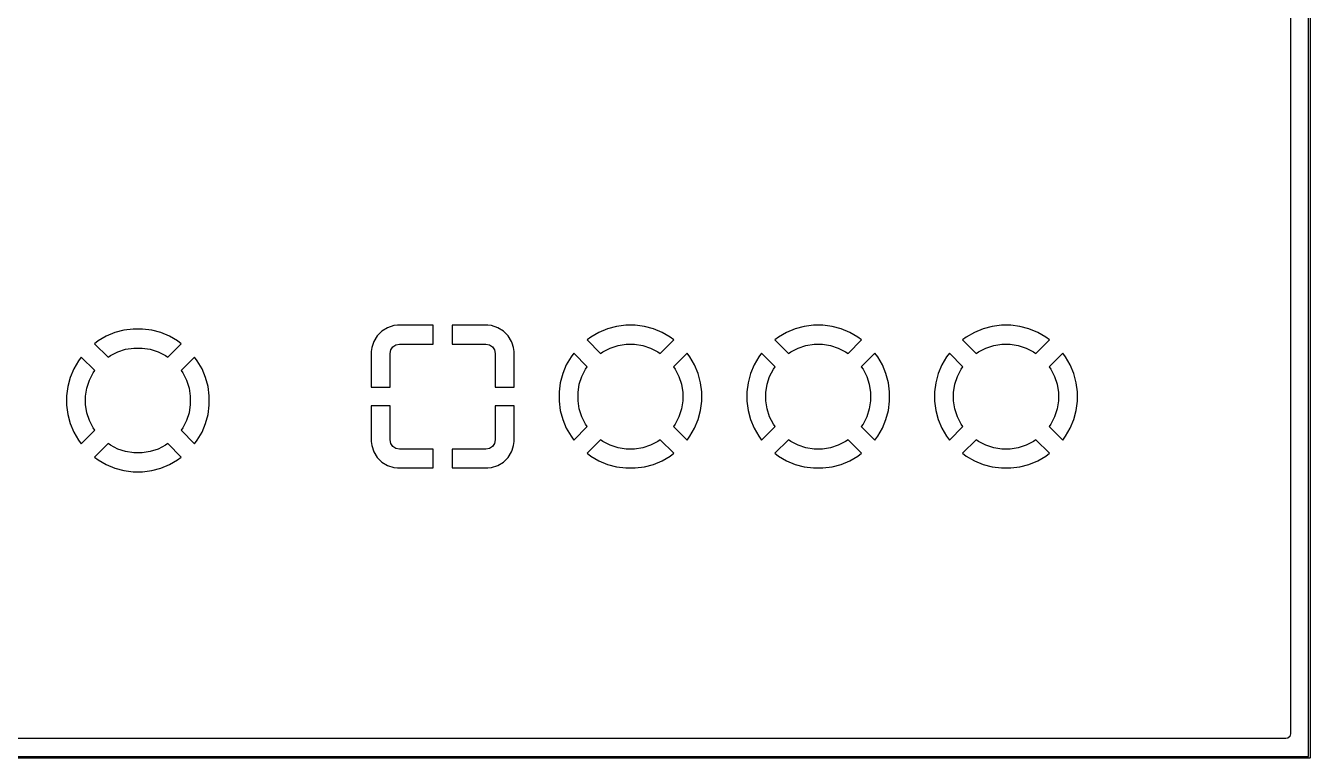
# Model space of a CAD drawing. Extents: x 4.07 to 10.8, y -5 to -0.8.
# Drawn here: x 9.454 to 10.801, y -5.001 to -4.233 of the extents above; entities that cross this region are included whole.
import ezdxf

# ---------------------------------------------------------------- set-up
doc = ezdxf.new("R2010")
doc.units = 0
doc.header["$MEASUREMENT"] = 0
doc.layers.add('BLACK', color=7, linetype='CONTINUOUS')

msp = doc.modelspace()

# ---------------------------------------------------------------- linework, layer by layer
at = {"layer": 'BLACK', "linetype": 'CONTINUOUS'}
for p, q in [((10.799, -4.999), (10.799, -0.801)), ((10.801, -0.8), (10.801, -5)), ((10.7803, -0.8246), (10.7803, -4.9754)), ((9.5671, -4.5512), (9.5574, -4.5525)), ((9.5769, -4.5512), (9.5671, -4.5512)), ((9.5866, -4.5525), (9.5769, -4.5512)), ((9.8336, -4.5498), (9.8277, -4.5534)), ((9.8402, -4.5476), (9.8336, -4.5498)), ((9.8336, -4.5498), (9.8336, -4.5498)), ((9.8442, -4.5472), (9.8402, -4.5476)), ((9.8402, -4.5476), (9.8402, -4.5476)), ((9.8816, -4.5472), (9.8442, -4.5472)), ((9.8816, -4.5669), (9.8816, -4.5472)), ((9.9387, -4.5472), (9.9013, -4.5472)), ((9.9013, -4.5472), (9.9013, -4.5669)), ((9.9427, -4.5476), (9.9387, -4.5472)), ((9.9493, -4.5498), (9.9427, -4.5476)), ((9.9427, -4.5476), (9.9427, -4.5476)), ((9.9552, -4.5534), (9.9493, -4.5498)), ((9.9493, -4.5498), (9.9493, -4.5498)), ((10.0642, -4.551), (10.0551, -4.5548)), ((10.0737, -4.5485), (10.0642, -4.551)), ((10.0834, -4.5472), (10.0737, -4.5485)), ((10.0932, -4.5472), (10.0834, -4.5472)), ((10.1029, -4.5485), (10.0932, -4.5472)), ((10.1124, -4.551), (10.1029, -4.5485)), ((10.1215, -4.5548), (10.1124, -4.551)), ((10.2611, -4.551), (10.252, -4.5548)), ((10.2705, -4.5485), (10.2611, -4.551)), ((10.2802, -4.5472), (10.2705, -4.5485)), ((10.2901, -4.5472), (10.2802, -4.5472)), ((10.2998, -4.5485), (10.2901, -4.5472)), ((10.3092, -4.551), (10.2998, -4.5485)), ((10.3183, -4.5548), (10.3092, -4.551)), ((10.4579, -4.551), (10.4488, -4.5548)), ((10.4674, -4.5485), (10.4579, -4.551)), ((10.4771, -4.5472), (10.4674, -4.5485)), ((10.4869, -4.5472), (10.4771, -4.5472)), ((10.4966, -4.5485), (10.4869, -4.5472)), ((10.5061, -4.551), (10.4966, -4.5485)), ((10.5152, -4.5548), (10.5061, -4.551)), ((9.5304, -4.5637), (9.5265, -4.5666)), ((9.5388, -4.5588), (9.5304, -4.5637)), ((9.5479, -4.555), (9.5388, -4.5588)), ((9.5388, -4.5588), (9.5388, -4.5588)), ((9.5574, -4.5525), (9.5479, -4.555)), ((9.5961, -4.555), (9.5866, -4.5525)), ((9.6052, -4.5588), (9.5961, -4.555)), ((9.6136, -4.5637), (9.6052, -4.5588)), ((9.6052, -4.5588), (9.6052, -4.5588)), ((9.6175, -4.5666), (9.6136, -4.5637)), ((9.6136, -4.5637), (9.6136, -4.5637)), ((9.8192, -4.5642), (9.8171, -4.5707)), ((9.8229, -4.5583), (9.8192, -4.5642)), ((9.8192, -4.5642), (9.8192, -4.5642)), ((9.8277, -4.5534), (9.8229, -4.5583)), ((9.96, -4.5583), (9.9552, -4.5534)), ((9.9637, -4.5642), (9.96, -4.5583)), ((9.9643, -4.566), (9.9637, -4.5642)), ((9.9637, -4.5642), (9.9637, -4.5642)), ((10.0467, -4.5597), (10.0428, -4.5626)), ((10.0428, -4.5626), (10.0428, -4.5626)), ((10.0428, -4.5626), (10.057, -4.5768)), ((10.0551, -4.5548), (10.0467, -4.5597)), ((10.0551, -4.5548), (10.0551, -4.5548)), ((10.1196, -4.5768), (10.1338, -4.5626)), ((10.1299, -4.5597), (10.1215, -4.5548)), ((10.1215, -4.5548), (10.1215, -4.5548)), ((10.1338, -4.5626), (10.1299, -4.5597)), ((10.1299, -4.5597), (10.1299, -4.5597)), ((10.2435, -4.5597), (10.2397, -4.5626)), ((10.2397, -4.5626), (10.2397, -4.5626)), ((10.2397, -4.5626), (10.2539, -4.5768)), ((10.252, -4.5548), (10.2435, -4.5597)), ((10.252, -4.5548), (10.252, -4.5548)), ((10.3164, -4.5768), (10.3306, -4.5626)), ((10.3268, -4.5597), (10.3183, -4.5548)), ((10.3183, -4.5548), (10.3183, -4.5548)), ((10.3306, -4.5626), (10.3268, -4.5597)), ((10.3268, -4.5597), (10.3268, -4.5597)), ((10.4404, -4.5597), (10.4365, -4.5626)), ((10.4365, -4.5626), (10.4365, -4.5626)), ((10.4365, -4.5626), (10.4507, -4.5768)), ((10.4488, -4.5548), (10.4404, -4.5597)), ((10.4488, -4.5548), (10.4488, -4.5548)), ((10.5133, -4.5768), (10.5275, -4.5626)), ((10.5236, -4.5597), (10.5152, -4.5548)), ((10.5152, -4.5548), (10.5152, -4.5548)), ((10.5275, -4.5626), (10.5236, -4.5597)), ((10.5236, -4.5597), (10.5236, -4.5597)), ((9.5265, -4.5666), (9.5265, -4.5666)), ((9.5265, -4.5666), (9.5407, -4.5808)), ((9.5432, -4.579), (9.5509, -4.5751)), ((9.5509, -4.5751), (9.5591, -4.5724)), ((9.5591, -4.5724), (9.5677, -4.5711)), ((9.5677, -4.5711), (9.5763, -4.5711)), ((9.5763, -4.5711), (9.5849, -4.5724)), ((9.5849, -4.5724), (9.5931, -4.5751)), ((9.5931, -4.5751), (9.6008, -4.579)), ((9.6033, -4.5808), (9.6093, -4.5748)), ((9.6093, -4.5748), (9.6129, -4.5712)), ((9.6129, -4.5712), (9.6175, -4.5666)), ((9.8171, -4.5707), (9.8166, -4.5748)), ((9.8166, -4.5748), (9.8166, -4.6122)), ((9.8171, -4.5707), (9.8171, -4.5707)), ((9.8363, -4.5767), (9.8371, -4.573)), ((9.8363, -4.6122), (9.8363, -4.5767)), ((9.8371, -4.573), (9.8392, -4.5698)), ((9.8392, -4.5698), (9.8424, -4.5676)), ((9.8424, -4.5676), (9.8462, -4.5669)), ((9.8462, -4.5669), (9.8816, -4.5669)), ((9.9013, -4.5669), (9.9367, -4.5669)), ((9.9367, -4.5669), (9.9405, -4.5676)), ((9.9405, -4.5676), (9.9437, -4.5698)), ((9.9437, -4.5698), (9.9458, -4.573)), ((9.9458, -4.573), (9.9466, -4.5767)), ((9.9466, -4.5767), (9.9466, -4.6122)), ((9.9658, -4.5707), (9.9643, -4.566)), ((9.9663, -4.5748), (9.9658, -4.5707)), ((9.9658, -4.5707), (9.9658, -4.5707)), ((9.9663, -4.6122), (9.9663, -4.5748)), ((9.9663, -4.5748), (9.9663, -4.5748)), ((10.0289, -4.5765), (10.026, -4.5804)), ((10.0431, -4.5907), (10.0289, -4.5765)), ((10.0289, -4.5765), (10.0289, -4.5765)), ((10.057, -4.5768), (10.0595, -4.575)), ((10.0595, -4.575), (10.0672, -4.5711)), ((10.0672, -4.5711), (10.0754, -4.5684)), ((10.0754, -4.5684), (10.084, -4.5671)), ((10.084, -4.5671), (10.0926, -4.5671)), ((10.0926, -4.5671), (10.1012, -4.5684)), ((10.1012, -4.5684), (10.1094, -4.5711)), ((10.1094, -4.5711), (10.1171, -4.575)), ((10.1171, -4.575), (10.1196, -4.5768)), ((10.1477, -4.5765), (10.1335, -4.5907)), ((10.1506, -4.5804), (10.1477, -4.5765)), ((10.2258, -4.5765), (10.2228, -4.5804)), ((10.24, -4.5907), (10.2258, -4.5765)), ((10.2258, -4.5765), (10.2258, -4.5765)), ((10.2539, -4.5768), (10.2564, -4.575)), ((10.2564, -4.575), (10.2641, -4.5711)), ((10.2641, -4.5711), (10.2723, -4.5684)), ((10.2723, -4.5684), (10.2808, -4.5671)), ((10.2808, -4.5671), (10.2895, -4.5671)), ((10.2895, -4.5671), (10.298, -4.5684)), ((10.298, -4.5684), (10.3062, -4.5711)), ((10.3062, -4.5711), (10.3139, -4.575)), ((10.3139, -4.575), (10.3164, -4.5768)), ((10.3445, -4.5765), (10.3303, -4.5907)), ((10.3475, -4.5804), (10.3445, -4.5765)), ((10.4226, -4.5765), (10.4197, -4.5804)), ((10.4368, -4.5907), (10.4226, -4.5765)), ((10.4226, -4.5765), (10.4226, -4.5765)), ((10.4507, -4.5768), (10.4532, -4.575)), ((10.4532, -4.575), (10.4609, -4.5711)), ((10.4609, -4.5711), (10.4691, -4.5684)), ((10.4691, -4.5684), (10.4777, -4.5671)), ((10.4777, -4.5671), (10.4863, -4.5671)), ((10.4863, -4.5671), (10.4949, -4.5684)), ((10.4949, -4.5684), (10.5031, -4.5711)), ((10.5031, -4.5711), (10.5108, -4.575)), ((10.5108, -4.575), (10.5133, -4.5768)), ((10.5414, -4.5765), (10.5272, -4.5907)), ((10.5443, -4.5804), (10.5414, -4.5765)), ((9.5097, -4.5844), (9.5048, -4.5928)), ((9.5126, -4.5805), (9.5097, -4.5844)), ((9.5268, -4.5947), (9.5126, -4.5805)), ((9.5126, -4.5805), (9.5126, -4.5805)), ((9.5407, -4.5808), (9.5432, -4.579)), ((9.6008, -4.579), (9.6033, -4.5808)), ((9.6314, -4.5805), (9.6172, -4.5947)), ((9.6343, -4.5844), (9.6314, -4.5805)), ((9.6392, -4.5928), (9.6343, -4.5844)), ((9.6343, -4.5844), (9.6343, -4.5844)), ((10.0211, -4.5888), (10.0173, -4.5979)), ((10.026, -4.5804), (10.0211, -4.5888)), ((10.0211, -4.5888), (10.0211, -4.5888)), ((10.0413, -4.5932), (10.0431, -4.5907)), ((10.1335, -4.5907), (10.1353, -4.5932)), ((10.1555, -4.5888), (10.1506, -4.5804)), ((10.1506, -4.5804), (10.1506, -4.5804)), ((10.1593, -4.5979), (10.1555, -4.5888)), ((10.1555, -4.5888), (10.1555, -4.5888)), ((10.2179, -4.5888), (10.2142, -4.5979)), ((10.2228, -4.5804), (10.2179, -4.5888)), ((10.2179, -4.5888), (10.2179, -4.5888)), ((10.2382, -4.5932), (10.24, -4.5907)), ((10.3303, -4.5907), (10.3321, -4.5932)), ((10.3524, -4.5888), (10.3475, -4.5804)), ((10.3475, -4.5804), (10.3475, -4.5804)), ((10.3561, -4.5979), (10.3524, -4.5888)), ((10.3524, -4.5888), (10.3524, -4.5888)), ((10.4148, -4.5888), (10.411, -4.5979)), ((10.4197, -4.5804), (10.4148, -4.5888)), ((10.4148, -4.5888), (10.4148, -4.5888)), ((10.435, -4.5932), (10.4368, -4.5907)), ((10.5272, -4.5907), (10.529, -4.5932)), ((10.5492, -4.5888), (10.5443, -4.5804)), ((10.5443, -4.5804), (10.5443, -4.5804)), ((10.553, -4.5979), (10.5492, -4.5888)), ((10.5492, -4.5888), (10.5492, -4.5888)), ((9.501, -4.6019), (9.4985, -4.6114)), ((9.5048, -4.5928), (9.501, -4.6019)), ((9.5048, -4.5928), (9.5048, -4.5928)), ((9.5184, -4.6131), (9.5211, -4.6049)), ((9.5211, -4.6049), (9.525, -4.5972)), ((9.525, -4.5972), (9.5268, -4.5947)), ((9.6172, -4.5947), (9.619, -4.5972)), ((9.619, -4.5972), (9.6229, -4.6049)), ((9.6229, -4.6049), (9.6256, -4.6131)), ((9.643, -4.6019), (9.6392, -4.5928)), ((9.6392, -4.5928), (9.6392, -4.5928)), ((9.6455, -4.6114), (9.643, -4.6019)), ((10.0173, -4.5979), (10.0148, -4.6074)), ((10.0347, -4.6091), (10.0374, -4.6009)), ((10.0374, -4.6009), (10.0413, -4.5932)), ((10.1353, -4.5932), (10.1392, -4.6009)), ((10.1392, -4.6009), (10.1419, -4.6091)), ((10.1618, -4.6074), (10.1593, -4.5979)), ((10.2142, -4.5979), (10.2116, -4.6074)), ((10.2316, -4.6091), (10.2342, -4.6009)), ((10.2342, -4.6009), (10.2382, -4.5932)), ((10.3321, -4.5932), (10.3361, -4.6009)), ((10.3361, -4.6009), (10.3387, -4.6091)), ((10.3587, -4.6074), (10.3561, -4.5979)), ((10.411, -4.5979), (10.4085, -4.6074)), ((10.4284, -4.6091), (10.4311, -4.6009)), ((10.4311, -4.6009), (10.435, -4.5932)), ((10.529, -4.5932), (10.5329, -4.6009)), ((10.5329, -4.6009), (10.5356, -4.6091)), ((10.5555, -4.6074), (10.553, -4.5979)), ((9.4985, -4.6114), (9.4972, -4.6211)), ((9.5171, -4.6217), (9.5184, -4.6131)), ((9.6256, -4.6131), (9.6269, -4.6217)), ((9.6468, -4.6211), (9.6455, -4.6114)), ((9.8166, -4.6122), (9.8363, -4.6122)), ((9.9466, -4.6122), (9.9663, -4.6122)), ((10.0148, -4.6074), (10.0135, -4.6171)), ((10.0135, -4.6171), (10.0135, -4.6269)), ((10.0334, -4.6177), (10.0347, -4.6091)), ((10.0334, -4.6263), (10.0334, -4.6177)), ((10.1419, -4.6091), (10.1432, -4.6177)), ((10.1432, -4.6177), (10.1432, -4.6263)), ((10.1631, -4.6171), (10.1618, -4.6074)), ((10.1631, -4.6269), (10.1631, -4.6171)), ((10.2116, -4.6074), (10.2103, -4.6171)), ((10.2103, -4.6171), (10.2103, -4.6269)), ((10.2302, -4.6177), (10.2316, -4.6091)), ((10.2302, -4.6263), (10.2302, -4.6177)), ((10.3387, -4.6091), (10.3401, -4.6177)), ((10.3401, -4.6177), (10.3401, -4.6263)), ((10.36, -4.6171), (10.3587, -4.6074)), ((10.36, -4.6269), (10.36, -4.6171)), ((10.4085, -4.6074), (10.4072, -4.6171)), ((10.4072, -4.6171), (10.4072, -4.6269)), ((10.4271, -4.6177), (10.4284, -4.6091)), ((10.4271, -4.6263), (10.4271, -4.6177)), ((10.5356, -4.6091), (10.5369, -4.6177)), ((10.5369, -4.6177), (10.5369, -4.6263)), ((10.5568, -4.6171), (10.5555, -4.6074)), ((10.5568, -4.6269), (10.5568, -4.6171)), ((9.4972, -4.6211), (9.4972, -4.6309)), ((9.4972, -4.6309), (9.4985, -4.6406)), ((9.5171, -4.6303), (9.5171, -4.6217)), ((9.5184, -4.6389), (9.5171, -4.6303)), ((9.6269, -4.6303), (9.6256, -4.6389)), ((9.6269, -4.6217), (9.6269, -4.6303)), ((9.6455, -4.6406), (9.6468, -4.6309)), ((9.6468, -4.6309), (9.6468, -4.6211)), ((9.8166, -4.6318), (9.8166, -4.6692)), ((9.8363, -4.6318), (9.8166, -4.6318)), ((9.8363, -4.6673), (9.8363, -4.6318)), ((9.9663, -4.6318), (9.9466, -4.6318)), ((9.9466, -4.6318), (9.9466, -4.6673)), ((9.9663, -4.6692), (9.9663, -4.6318)), ((10.0135, -4.6269), (10.0148, -4.6366)), ((10.0347, -4.6349), (10.0334, -4.6263)), ((10.1432, -4.6263), (10.1419, -4.6349)), ((10.1618, -4.6366), (10.1631, -4.6269)), ((10.2103, -4.6269), (10.2116, -4.6366)), ((10.2316, -4.6349), (10.2302, -4.6263)), ((10.3401, -4.6263), (10.3387, -4.6349)), ((10.3587, -4.6366), (10.36, -4.6269)), ((10.4072, -4.6269), (10.4085, -4.6366)), ((10.4284, -4.6349), (10.4271, -4.6263)), ((10.5369, -4.6263), (10.5356, -4.6349)), ((10.5555, -4.6366), (10.5568, -4.6269)), ((9.4985, -4.6406), (9.501, -4.6501)), ((9.5211, -4.6471), (9.5184, -4.6389)), ((9.6256, -4.6389), (9.6229, -4.6471)), ((9.643, -4.6501), (9.6455, -4.6406)), ((10.0148, -4.6366), (10.0173, -4.6461)), ((10.0374, -4.6431), (10.0347, -4.6349)), ((10.0413, -4.6508), (10.0374, -4.6431)), ((10.1392, -4.6431), (10.1353, -4.6508)), ((10.1419, -4.6349), (10.1392, -4.6431)), ((10.1593, -4.6461), (10.1618, -4.6366)), ((10.2116, -4.6366), (10.2142, -4.6461)), ((10.2342, -4.6431), (10.2316, -4.6349)), ((10.2382, -4.6508), (10.2342, -4.6431)), ((10.3361, -4.6431), (10.3321, -4.6508)), ((10.3387, -4.6349), (10.3361, -4.6431)), ((10.3561, -4.6461), (10.3587, -4.6366)), ((10.4085, -4.6366), (10.411, -4.6461)), ((10.4311, -4.6431), (10.4284, -4.6349)), ((10.435, -4.6508), (10.4311, -4.6431)), ((10.5329, -4.6431), (10.529, -4.6508)), ((10.5356, -4.6349), (10.5329, -4.6431)), ((10.553, -4.6461), (10.5555, -4.6366)), ((9.501, -4.6501), (9.5048, -4.6592)), ((9.5048, -4.6592), (9.5048, -4.6592)), ((9.5048, -4.6592), (9.5097, -4.6676)), ((9.5126, -4.6715), (9.5268, -4.6573)), ((9.525, -4.6548), (9.5211, -4.6471)), ((9.5268, -4.6573), (9.525, -4.6548)), ((9.619, -4.6548), (9.6172, -4.6573)), ((9.6172, -4.6573), (9.6314, -4.6715)), ((9.6229, -4.6471), (9.619, -4.6548)), ((9.6343, -4.6676), (9.6392, -4.6592)), ((9.6392, -4.6592), (9.643, -4.6501)), ((9.6392, -4.6592), (9.6392, -4.6592)), ((10.0173, -4.6461), (10.0211, -4.6552)), ((10.0211, -4.6552), (10.0211, -4.6552)), ((10.0211, -4.6552), (10.026, -4.6636)), ((10.0289, -4.6675), (10.0431, -4.6533)), ((10.0431, -4.6533), (10.0413, -4.6508)), ((10.1353, -4.6508), (10.1335, -4.6533)), ((10.1335, -4.6533), (10.1477, -4.6675)), ((10.1506, -4.6636), (10.1555, -4.6552)), ((10.1555, -4.6552), (10.1593, -4.6461)), ((10.1555, -4.6552), (10.1555, -4.6552)), ((10.2142, -4.6461), (10.2179, -4.6552)), ((10.2179, -4.6552), (10.2179, -4.6552)), ((10.2179, -4.6552), (10.2228, -4.6636)), ((10.2258, -4.6675), (10.24, -4.6533)), ((10.24, -4.6533), (10.2382, -4.6508)), ((10.3321, -4.6508), (10.3303, -4.6533)), ((10.3303, -4.6533), (10.3445, -4.6675)), ((10.3475, -4.6636), (10.3524, -4.6552)), ((10.3524, -4.6552), (10.3561, -4.6461)), ((10.3524, -4.6552), (10.3524, -4.6552)), ((10.411, -4.6461), (10.4148, -4.6552)), ((10.4148, -4.6552), (10.4148, -4.6552)), ((10.4148, -4.6552), (10.4197, -4.6636)), ((10.4226, -4.6675), (10.4368, -4.6533)), ((10.4368, -4.6533), (10.435, -4.6508)), ((10.529, -4.6508), (10.5272, -4.6533)), ((10.5272, -4.6533), (10.5414, -4.6675)), ((10.5443, -4.6636), (10.5492, -4.6552)), ((10.5492, -4.6552), (10.553, -4.6461)), ((10.5492, -4.6552), (10.5492, -4.6552)), ((9.5097, -4.6676), (9.5097, -4.6676)), ((9.5097, -4.6676), (9.5126, -4.6715)), ((9.5407, -4.6712), (9.5265, -4.6854)), ((9.5432, -4.673), (9.5407, -4.6712)), ((9.6033, -4.6712), (9.6008, -4.673)), ((9.6175, -4.6854), (9.6033, -4.6712)), ((9.6314, -4.6715), (9.6343, -4.6676)), ((9.6314, -4.6715), (9.6314, -4.6715)), ((9.8166, -4.6692), (9.8171, -4.6733)), ((9.8371, -4.671), (9.8363, -4.6673)), ((9.8392, -4.6742), (9.8371, -4.671)), ((9.9458, -4.671), (9.9437, -4.6742)), ((9.9466, -4.6673), (9.9458, -4.671)), ((9.9658, -4.6733), (9.9663, -4.6692)), ((9.9663, -4.6692), (9.9663, -4.6692)), ((10.026, -4.6636), (10.026, -4.6636)), ((10.026, -4.6636), (10.0289, -4.6675)), ((10.057, -4.6672), (10.0428, -4.6814)), ((10.0595, -4.669), (10.057, -4.6672)), ((10.0672, -4.6729), (10.0595, -4.669)), ((10.1171, -4.669), (10.1094, -4.6729)), ((10.1196, -4.6672), (10.1171, -4.669)), ((10.1338, -4.6814), (10.1196, -4.6672)), ((10.1477, -4.6675), (10.1506, -4.6636)), ((10.1477, -4.6675), (10.1477, -4.6675)), ((10.2228, -4.6636), (10.2228, -4.6636)), ((10.2228, -4.6636), (10.2258, -4.6675)), ((10.2539, -4.6672), (10.2397, -4.6814)), ((10.2564, -4.669), (10.2539, -4.6672)), ((10.2641, -4.6729), (10.2564, -4.669)), ((10.3139, -4.669), (10.3062, -4.6729)), ((10.3164, -4.6672), (10.3139, -4.669)), ((10.3306, -4.6814), (10.3164, -4.6672)), ((10.3445, -4.6675), (10.3475, -4.6636)), ((10.3445, -4.6675), (10.3445, -4.6675)), ((10.4197, -4.6636), (10.4197, -4.6636)), ((10.4197, -4.6636), (10.4226, -4.6675)), ((10.4507, -4.6672), (10.4365, -4.6814)), ((10.4532, -4.669), (10.4507, -4.6672)), ((10.4609, -4.6729), (10.4532, -4.669)), ((10.5108, -4.669), (10.5031, -4.6729)), ((10.5133, -4.6672), (10.5108, -4.669)), ((10.5275, -4.6814), (10.5133, -4.6672)), ((10.5414, -4.6675), (10.5443, -4.6636)), ((10.5414, -4.6675), (10.5414, -4.6675)), ((9.5265, -4.6854), (9.5304, -4.6883)), ((9.5509, -4.6769), (9.5432, -4.673)), ((9.5591, -4.6796), (9.5509, -4.6769)), ((9.5677, -4.6809), (9.5591, -4.6796)), ((9.5763, -4.6809), (9.5677, -4.6809)), ((9.5849, -4.6796), (9.5763, -4.6809)), ((9.5931, -4.6769), (9.5849, -4.6796)), ((9.6008, -4.673), (9.5931, -4.6769)), ((9.6136, -4.6883), (9.6175, -4.6854)), ((9.6175, -4.6854), (9.6175, -4.6854)), ((9.8171, -4.6733), (9.8171, -4.6733)), ((9.8171, -4.6733), (9.8192, -4.6798)), ((9.8192, -4.6798), (9.8192, -4.6798)), ((9.8192, -4.6798), (9.8229, -4.6857)), ((9.8229, -4.6857), (9.8277, -4.6906)), ((9.8424, -4.6764), (9.8392, -4.6742)), ((9.8462, -4.6771), (9.8424, -4.6764)), ((9.8816, -4.6771), (9.8462, -4.6771)), ((9.8816, -4.6968), (9.8816, -4.6771)), ((9.9367, -4.6771), (9.9013, -4.6771)), ((9.9013, -4.6771), (9.9013, -4.6968)), ((9.9405, -4.6764), (9.9367, -4.6771)), ((9.9437, -4.6742), (9.9405, -4.6764)), ((9.9552, -4.6906), (9.96, -4.6857)), ((9.96, -4.6857), (9.9637, -4.6798)), ((9.9637, -4.6798), (9.9643, -4.678)), ((9.9637, -4.6798), (9.9637, -4.6798)), ((9.9643, -4.678), (9.9658, -4.6733)), ((9.9643, -4.678), (9.9643, -4.678)), ((9.9658, -4.6733), (9.9658, -4.6733)), ((10.0428, -4.6814), (10.0467, -4.6843)), ((10.0467, -4.6843), (10.0467, -4.6843)), ((10.0467, -4.6843), (10.0551, -4.6892)), ((10.0754, -4.6756), (10.0672, -4.6729)), ((10.084, -4.6769), (10.0754, -4.6756)), ((10.0926, -4.6769), (10.084, -4.6769)), ((10.1012, -4.6756), (10.0926, -4.6769)), ((10.1094, -4.6729), (10.1012, -4.6756)), ((10.1215, -4.6892), (10.1299, -4.6843)), ((10.1299, -4.6843), (10.1338, -4.6814)), ((10.1338, -4.6814), (10.1338, -4.6814)), ((10.2397, -4.6814), (10.2435, -4.6843)), ((10.2435, -4.6843), (10.2435, -4.6843)), ((10.2435, -4.6843), (10.252, -4.6892)), ((10.2723, -4.6756), (10.2641, -4.6729)), ((10.2808, -4.6769), (10.2723, -4.6756)), ((10.2895, -4.6769), (10.2808, -4.6769)), ((10.298, -4.6756), (10.2895, -4.6769)), ((10.3062, -4.6729), (10.298, -4.6756)), ((10.3183, -4.6892), (10.3268, -4.6843)), ((10.3268, -4.6843), (10.3306, -4.6814)), ((10.3306, -4.6814), (10.3306, -4.6814)), ((10.4365, -4.6814), (10.4404, -4.6843)), ((10.4404, -4.6843), (10.4404, -4.6843)), ((10.4404, -4.6843), (10.4488, -4.6892)), ((10.4691, -4.6756), (10.4609, -4.6729)), ((10.4777, -4.6769), (10.4691, -4.6756)), ((10.4863, -4.6769), (10.4777, -4.6769)), ((10.4949, -4.6756), (10.4863, -4.6769)), ((10.5031, -4.6729), (10.4949, -4.6756)), ((10.5152, -4.6892), (10.5236, -4.6843)), ((10.5236, -4.6843), (10.5275, -4.6814)), ((10.5275, -4.6814), (10.5275, -4.6814)), ((9.5304, -4.6883), (9.5304, -4.6883)), ((9.5304, -4.6883), (9.5388, -4.6932)), ((9.5388, -4.6932), (9.5388, -4.6932)), ((9.5388, -4.6932), (9.5479, -4.697)), ((9.5479, -4.697), (9.5574, -4.6995)), ((9.5574, -4.6995), (9.5671, -4.7008)), ((9.5769, -4.7008), (9.5866, -4.6995)), ((9.5866, -4.6995), (9.5961, -4.697)), ((9.5961, -4.697), (9.6052, -4.6932)), ((9.6052, -4.6932), (9.6136, -4.6883)), ((9.6052, -4.6932), (9.6052, -4.6932)), ((9.8277, -4.6906), (9.8336, -4.6942)), ((9.8336, -4.6942), (9.8336, -4.6942)), ((9.8336, -4.6942), (9.8402, -4.6964)), ((9.8402, -4.6964), (9.8402, -4.6964)), ((9.8402, -4.6964), (9.8442, -4.6968)), ((9.8442, -4.6968), (9.8442, -4.6968)), ((9.8442, -4.6968), (9.8816, -4.6968)), ((9.9013, -4.6968), (9.9387, -4.6968)), ((9.9387, -4.6968), (9.9427, -4.6964)), ((9.9387, -4.6968), (9.9387, -4.6968)), ((9.9427, -4.6964), (9.9493, -4.6942)), ((9.9427, -4.6964), (9.9427, -4.6964)), ((9.9493, -4.6942), (9.9552, -4.6906)), ((9.9493, -4.6942), (9.9493, -4.6942)), ((10.0551, -4.6892), (10.0551, -4.6892)), ((10.0551, -4.6892), (10.0642, -4.693)), ((10.0642, -4.693), (10.0737, -4.6955)), ((10.0737, -4.6955), (10.0834, -4.6968)), ((10.0834, -4.6968), (10.0932, -4.6968)), ((10.0932, -4.6968), (10.1029, -4.6955)), ((10.1029, -4.6955), (10.1124, -4.693)), ((10.1124, -4.693), (10.1215, -4.6892)), ((10.1215, -4.6892), (10.1215, -4.6892)), ((10.252, -4.6892), (10.252, -4.6892)), ((10.252, -4.6892), (10.2611, -4.693)), ((10.2611, -4.693), (10.2705, -4.6955)), ((10.2705, -4.6955), (10.2802, -4.6968)), ((10.2802, -4.6968), (10.2901, -4.6968)), ((10.2901, -4.6968), (10.2998, -4.6955)), ((10.2998, -4.6955), (10.3092, -4.693)), ((10.3092, -4.693), (10.3183, -4.6892)), ((10.3183, -4.6892), (10.3183, -4.6892)), ((10.4488, -4.6892), (10.4488, -4.6892)), ((10.4488, -4.6892), (10.4579, -4.693)), ((10.4579, -4.693), (10.4674, -4.6955)), ((10.4674, -4.6955), (10.4771, -4.6968)), ((10.4771, -4.6968), (10.4869, -4.6968)), ((10.4869, -4.6968), (10.4966, -4.6955)), ((10.4966, -4.6955), (10.5061, -4.693)), ((10.5061, -4.693), (10.5152, -4.6892)), ((10.5152, -4.6892), (10.5152, -4.6892)), ((9.5671, -4.7008), (9.5769, -4.7008)), ((10.7754, -4.9803), (5.8246, -4.9803)), ((10.7774, -4.9799), (10.7754, -4.9803)), ((10.7795, -4.9781), (10.7774, -4.9799)), ((10.7803, -4.9754), (10.7795, -4.9781)), ((10.8, -5.001), (5.8, -5.001)), ((5.801, -4.999), (10.799, -4.999)), ((10.8004, -5.0009), (10.8, -5.001)), ((10.8009, -5.0004), (10.8004, -5.0009)), ((10.801, -5), (10.8009, -5.0004))]:
    msp.add_line(p, q, dxfattribs=at)

doc.saveas('drawing.dxf')
